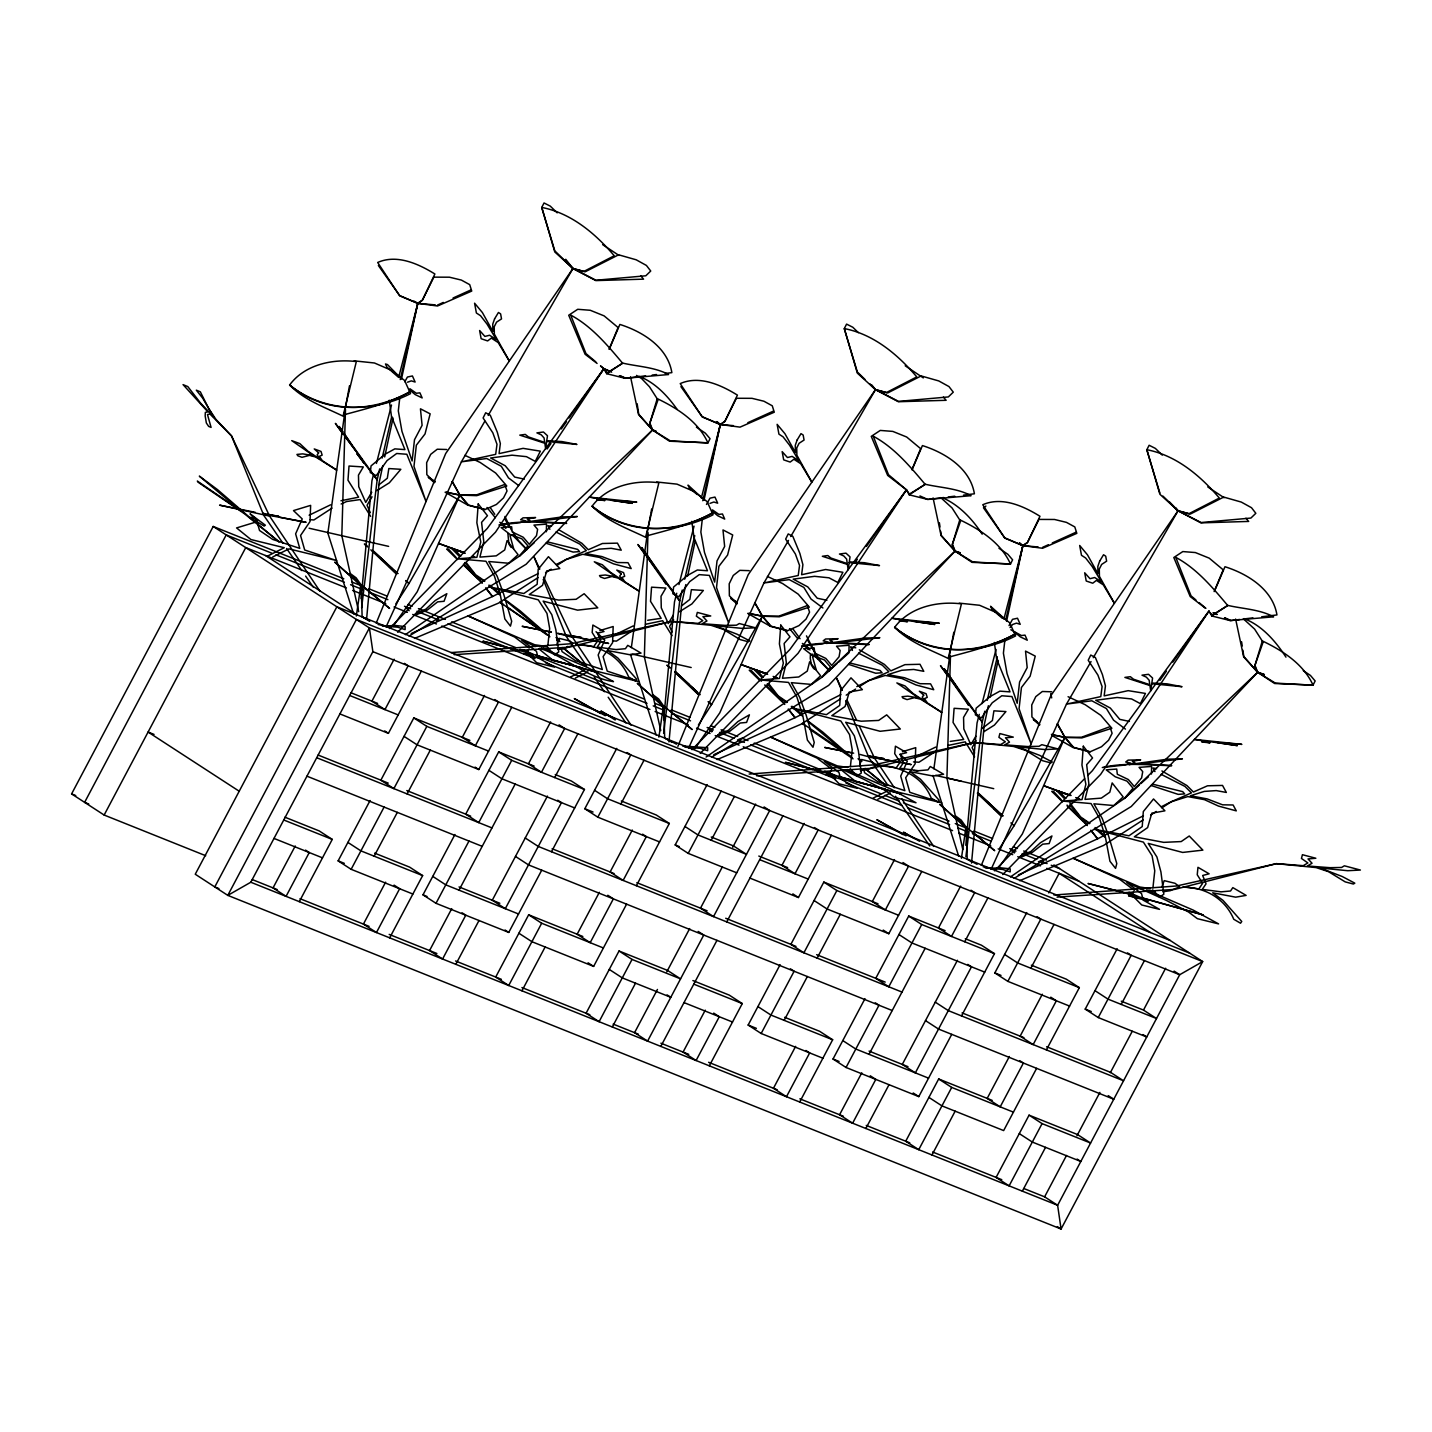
<?xml version="1.0" encoding="UTF-8"?>
<svg xmlns="http://www.w3.org/2000/svg" width="1432" height="1432" viewBox="0 0 1432 1432"><rect width="100%" height="100%" fill="white"/><g stroke="black" fill="none" stroke-linecap="round" stroke-linejoin="round"><path stroke-width="1.5" d="M546.38 531.737L546.523 524.13L533.993 525.079L537.609 529.357L536.517 535.604L529.249 544.303L523.253 537.269L512.226 531.97L511.636 526.779L501.128 527.585L510.132 534.494L521.928 538.862L527.925 545.896L519.315 556.189L405.399 634.627M1151.471 774.014L1151.614 766.424L1139.084 767.373L1142.718 771.633L1141.626 777.88L1134.341 786.58L1128.344 779.545L1117.318 774.247L1116.727 769.056L1106.22 769.861L1115.224 776.77L1127.02 781.138L1133.016 788.173L1124.406 798.465L1010.491 876.903M345.488 409.373L341.818 535.693L358.698 611.679M647.98 532.722L644.364 656.841L660.761 730.642M962.823 849.623L946.91 777.988L950.454 656.089M507.895 533.527L508.897 544.106L511.188 547.525M361.132 598.594L371.944 480.74L373.609 474.26M366.646 618.552L379.068 482.924L382.809 465.615M663.678 719.741L674.49 601.888L676.727 593.242M668.995 741.919L681.632 604.053L685.821 584.596M965.83 845.327L977.036 723.035L979.273 714.371M971.54 863.066L984.178 725.201L988.366 705.725M547.847 645.492L549.673 628.505L546.988 613.433L538.289 599.847L489.118 586.959L523.879 593.51L537.143 584.31L538.199 569.31L548.438 556.69L559.858 568.54L546.72 570.903L542.531 585.33L529.267 594.531L558.641 600.08L576.112 599.292L584.149 593.725L597.77 607.848L577.579 610.157L543.14 601.118L551.821 614.722L555.831 629.633L558.748 651.918L554.56 654.818L547.615 647.622M850.393 766.639L852.219 749.634L849.534 734.58L840.835 720.994L791.663 708.088L826.425 714.658L839.689 705.457L840.745 690.457L850.984 677.837L862.404 689.669L849.265 692.05L845.077 706.477L831.813 715.678L861.187 721.209L878.657 720.421L886.694 714.854L900.316 728.995L880.125 731.287L845.686 722.265L854.367 735.851L858.377 750.762L861.294 773.047L857.106 775.965L850.16 768.751M1152.939 887.768L1154.765 870.781L1152.08 855.727L1143.398 842.123L1094.209 829.235L1128.971 835.787L1142.235 826.586L1143.309 811.586L1153.53 798.967L1164.95 810.816L1151.811 813.179L1147.623 827.607L1134.359 836.807L1163.733 842.356L1181.203 841.568L1189.24 836.002L1202.862 850.125L1182.671 852.434L1148.231 843.394L1156.913 856.998L1160.922 871.909L1163.84 894.195L1159.652 897.094L1152.706 889.899M399.743 398.06L398.311 410.912L401.945 431.3L412.112 460.961L414.492 439.749L422.1 425.322L420.435 408.8L430.155 413.848L425.036 433.932L416.354 445.191L413.973 466.402L426.02 501.522L406.831 454.266L396.7 453.497L387.105 460.531L376.204 475.675L370.297 472.596L371.049 465.901L384.993 454.284L394.82 448.86L404.934 449.612L391.491 416.515L389.271 400.208M702.289 519.207L700.857 532.06L704.49 552.43L714.658 582.108L717.038 560.879L724.646 546.451L722.981 529.93L732.701 534.977L727.581 555.061L718.9 566.32L716.519 587.55L728.566 622.669L709.377 575.413L699.246 574.626L689.651 581.678L678.75 596.804L672.843 593.743L673.595 587.03L687.539 575.431L697.366 569.99L707.48 570.759L694.037 537.662L691.817 521.337M1004.852 640.337L1003.402 653.189L1007.036 673.577L1017.203 703.255L1019.584 682.026L1027.192 667.598L1025.527 651.077L1035.246 656.125L1030.127 676.208L1021.446 687.467L1019.065 708.697L1031.112 743.799L1011.923 696.561L1001.791 695.773L992.215 702.808L981.296 717.951L975.389 714.872L976.141 708.178L990.085 696.561L999.912 691.137L1010.025 691.889L996.6 658.81L994.363 642.485M361.616 607.812L377.171 479.81L379.677 468.908M663.625 733.381L679.717 600.957L682.223 590.056M965.902 856.73L982.263 722.086L984.769 711.203M345.255 409.355L327.856 533.116L353.615 613.952M631.333 647.622L647.479 532.722M933.879 768.769L949.72 656.071M356.335 615.993L360.9 584.829L389.611 608.403L360.864 584.542L356.12 577.83L350.214 573.498L359.289 583.898M658.881 737.14L663.446 705.958M961.427 858.269L965.991 827.105M650.504 515.198L646.351 537.573L646.691 535.89C669.424 529.679 692.945 524.166 713.53 512.334C674.597 534.279 627.646 535.604 592.168 506.14C606.649 521.212 627.216 528.354 645.599 537.286L658.881 482.727C634.859 479.756 607.007 485.878 592.043 506.284C626.643 533.868 674.615 534.619 713.064 514.768L707.175 501.665L693.983 491.462L677.014 484.141L656.679 481.993M349.498 385.763L343.805 416.426L344.145 414.743C366.878 408.532 390.399 403.019 410.984 391.187C372.051 413.132 325.1 414.457 289.622 384.993C304.586 364.695 332.385 358.644 356.335 361.58L343.054 416.157C324.652 407.207 304.103 400.065 289.622 384.993C324.044 412.846 372.105 413.436 410.519 393.621L404.63 380.518L391.437 370.333L374.468 362.994L354.134 360.846M650.898 513.121L651.667 508.969M953.819 632.192L948.897 658.702L949.237 657.019C971.97 650.808 995.491 645.313 1016.076 633.463C977.143 655.409 930.191 656.751 894.714 627.288C909.195 642.342 929.762 649.484 948.145 658.434L961.427 603.874C937.405 600.903 909.571 607.025 894.588 627.431C929.189 654.997 977.161 655.767 1015.61 635.898L1009.721 622.813L996.529 612.61L979.56 605.271L959.225 603.14M384.671 456.951L393.066 418.019M401.461 379.068L417.786 303.351L422.422 300.094L434.88 273.995C418.395 263.774 396.771 253.983 377.672 262.468L399.439 295.475L417.786 303.351L437.494 306L471.737 291.072L469.714 284.646L461.373 280.081L449.451 277.199L433.86 277.146L422.279 300.398L417.786 303.351L398.776 376.902M687.682 575.933L695.147 541.314M704.007 500.215L720.332 424.499L724.968 421.241L737.426 395.125C720.94 384.904 699.317 375.13 680.218 383.597L701.984 416.605L720.332 424.499L740.04 427.13L774.282 412.201L772.26 405.793L763.918 401.228L751.997 398.329L736.406 398.275L724.825 421.545L720.332 424.499L701.322 498.05M990.228 697.08L998.158 660.295M1006.553 621.363L1022.878 545.628L1027.514 542.388L1039.972 516.272C1023.486 506.051 1001.881 496.26 982.764 504.744L1004.53 537.752L1022.878 545.628L1042.586 548.277L1076.828 533.348L1074.806 526.922L1066.464 522.376L1054.543 519.476L1038.952 519.422L1027.37 542.692L1022.878 545.628L1003.868 619.179M382.183 458.025L391.706 416.64M400.244 379.605L417.786 303.351L414.063 301.114M684.729 579.172L694.753 535.604M702.79 500.735L720.332 424.499L717.02 421.599M987.274 700.302L997.316 656.733M1005.837 619.698L1022.878 545.628L1019.566 542.746M376.419 463.431L391.509 405.023M678.965 584.578L694.055 526.17M982.066 703.56L996.046 649.466M556.833 644.704L559.124 638.35L569.936 641.017L573.033 643.344M859.952 764.258L861.67 759.497L872.482 762.164L877.136 765.655M1161.925 886.981L1164.216 880.644L1175.028 883.293L1179.682 886.802L1170.159 890.722L1162.945 891.742M436.778 621.094L438.103 617.461M739.324 742.223L740.666 738.59L737.462 739.986M1041.87 863.371L1043.212 859.737L1038.397 861.813M376.186 623.171L445.674 453.568L572.943 268.5L583.898 271.4L614.238 255.773C595.408 233.505 571.135 213.1 541.797 207.443L554.793 251.978L572.943 268.5L595.819 280.6L643.559 279.15L640.838 275.946M677.891 746.376L748.22 574.697L875.489 389.629L886.444 392.529L916.784 376.902C897.953 354.635 873.681 334.229 844.343 328.59L857.338 373.125L875.489 389.629L898.365 401.73L946.122 400.298L943.384 397.076M981.278 865.447L1050.766 695.845L1178.053 510.777L1188.99 513.676L1219.33 498.05C1200.499 475.782 1176.227 455.376 1146.889 449.72L1159.884 494.255L1178.053 510.777L1200.911 522.877L1248.668 521.427L1245.929 518.223M609.065 349.319L618.105 327.552L604.125 315.881L590.27 310.279L577.722 309.294L568.719 315.237L585.115 354.277L597.09 363.442M912.435 468.479L920.651 448.681L906.671 437.011L892.816 431.408L880.268 430.423L871.265 436.366L887.661 475.406L906.474 489.833L909.392 494.076L925.233 484.428C910.054 466.42 894.302 447.518 873.252 436.223L888.502 474.726L906.474 489.833L909.213 494.828L927.668 499.428L971.093 495.687C957.274 488.187 940.377 487.757 925.179 484.231L909.213 494.828M1214.157 591.595L1223.197 569.829L1209.217 558.158L1195.362 552.555L1182.814 551.571L1173.81 557.513L1190.207 596.553L1205.601 608.349M609.441 348.764L619.877 324.438C642.682 331.651 667.724 347.224 671.859 372.642L665.307 373.448M911.987 469.893L922.423 445.585C945.227 452.798 970.269 468.371 974.404 493.789L963.485 495.132M1214.533 591.04L1224.969 566.732C1247.773 573.928 1272.815 589.519 1276.95 614.937L1261.664 616.798M386.014 627.037L461.408 461.82L484.839 421.223M688.559 748.166L763.954 582.949L788.495 540.419M991.105 869.313L1066.5 704.097L1091.041 661.566M205.707 855.71L104.142 815.041L71.6 793.901L213.207 526.457L343.787 578.743M104.142 815.041L245.749 547.597L346.401 587.908M1170.141 940.448L336.86 606.792L195.253 874.236L227.795 895.376L250.797 882.237L372.875 651.667L369.402 627.932L213.207 526.457M295.243 845.99L273.047 887.894L286.06 896.36L309.258 852.541L305.535 850.125M394.122 659.239L371.926 701.143L384.94 709.61L408.138 665.79L404.415 663.374M299.288 901.659L332.26 839.403L319.229 830.936L284.879 817.189M339.903 713.924L388.412 733.345L421.366 671.089M412.864 894.033L351.144 869.313L338.131 860.865L370.082 800.524M469.875 740.362L413.812 717.915L380.858 780.172L393.872 788.62L426.825 726.382L488.563 751.084M351.144 869.313L384.098 807.075M374.146 856.175L397.326 812.374M407.1 793.919L430.298 750.117M385.62 882.184L363.424 924.087L376.455 932.536L399.635 888.735L394.069 885.119M484.499 695.433L462.303 737.337L475.335 745.786L498.515 701.984L494.81 699.568M389.683 937.835L422.637 875.596L409.624 867.13L374.647 853.132M404.039 736.37L417.07 744.819L478.789 769.539L511.743 707.283M541.726 870.173L508.754 932.429L436.008 903.306L422.995 894.839L454.946 834.498M534.118 766.084L498.676 751.907L465.722 814.146L478.736 822.612L511.707 760.356L584.453 789.48L551.481 851.736M436.008 903.306L468.98 841.049M459.01 890.149L515.162 784.092M451.742 908.658L429.564 950.562L442.577 959.028L465.776 915.209L462.053 912.793M550.622 721.907L528.444 763.811L541.457 772.278L564.655 728.476L559.071 724.843M455.806 964.327L479.004 920.508M554.685 777.576L577.884 733.757M547.436 796.085L492.286 900.227L505.299 908.693L561.451 802.636L557.728 800.22M582.824 936.492L528.659 914.797L495.705 977.054L508.718 985.502L541.672 923.246L603.391 947.966M659.543 841.909L597.824 817.189L584.811 808.74L616.762 748.399M597.824 817.189L630.796 754.95L627.073 752.534M521.946 990.801L545.127 946.999M620.826 804.05L644.006 760.249M599.346 892.315L577.15 934.219L590.181 942.668L613.361 898.866L607.795 895.251M632.3 830.059L610.122 871.963L623.135 880.429L646.333 836.61L642.61 834.194M518.885 933.234L531.916 941.701L593.636 966.403L626.59 904.165M636.363 885.71L669.317 823.472L656.303 815.005L621.327 801.007M619.036 950.991L586.082 1013.229L599.095 1021.696L632.049 959.44L680.558 978.862L667.545 970.413L619.036 950.991L632.049 959.44M736.71 872.804L688.201 853.383L675.188 844.934L707.139 784.593M688.201 853.383L721.173 791.144M612.323 1026.995L635.522 983.175M711.203 840.244L734.401 796.425M657.449 989.44L634.573 1032.651L647.586 1041.118L703.756 935.06L698.172 931.427M666.811 971.773L689.687 928.562M722.337 866.915L700.499 908.157L713.512 916.605L769.664 810.548L764.079 806.932M732.737 847.279L755.613 804.068M660.814 1046.398L716.967 940.359M726.74 921.904L782.892 815.846M705.26 1010.169L683.082 1052.072L696.095 1060.521L719.294 1016.72L713.709 1013.104M804.14 823.418L781.962 865.322L794.975 873.771L818.173 829.969L814.45 827.553M709.323 1065.82L742.277 1003.581L729.264 995.115L692.891 980.562M749.938 878.102L798.43 897.524L831.383 835.268M822.899 1058.212L761.162 1033.492L748.148 1025.043L780.1 964.685M878.013 903.789L823.83 882.094L790.876 944.35L803.889 952.799L836.861 890.543L898.58 915.263M761.162 1033.492L794.134 971.236L790.41 968.82M784.163 1020.354L807.362 976.534M817.117 958.097L840.316 914.296M795.637 1046.362L773.459 1088.266L786.472 1096.715L809.671 1052.914L805.947 1050.497M894.517 859.612L872.339 901.516L885.352 909.964L908.55 866.163L902.966 862.547M799.7 1102.014L832.654 1039.757L819.641 1031.308L784.664 1017.311M814.074 900.531L827.087 908.998L888.807 933.718L921.778 871.462M951.743 1034.351L918.789 1096.608L846.043 1067.484L833.03 1059.018L864.982 998.677M945.084 930.639L908.711 916.068L875.758 978.324L888.771 986.791L921.725 924.535L994.47 953.658L961.516 1015.914M846.043 1067.484L878.997 1005.228L875.274 1002.812M869.027 1054.328L925.179 948.27M861.778 1072.837L839.582 1114.74L852.613 1123.207L875.793 1079.388L870.226 1075.772M960.657 886.086L938.461 927.99L951.492 936.456L974.673 892.637L970.968 890.221M865.841 1128.488L889.021 1084.686M964.721 941.737L987.901 897.936M957.453 960.263L902.303 1064.406L915.334 1072.872L971.487 966.815L967.764 964.398M992.179 1100.385L938.676 1078.976L905.722 1141.215L918.735 1149.681L951.707 1087.425L1013.426 1112.145M1069.579 1006.087L1007.859 981.368L994.828 972.919L1026.78 912.578M1048.797 892.924L1059.179 873.305L1150.308 932.501M1007.859 981.368L1040.813 919.129L1037.09 916.713M931.963 1154.98L955.162 1111.16M1030.843 968.229L1054.042 924.428M1009.363 1056.494L987.185 1098.398L1000.198 1106.847L1023.397 1063.045L1019.673 1060.629M1042.317 994.238L1020.139 1036.141L1033.152 1044.59L1056.351 1000.789L1050.766 997.173M1036.625 1068.344L1003.653 1130.582L941.934 1105.88L928.921 1097.413M1046.38 1049.889L1079.334 987.65L1066.321 979.184L1031.344 965.186M1029.071 1115.152L996.099 1177.408L1009.113 1185.875L1042.084 1123.619L1090.575 1143.04L1077.562 1134.574L1029.071 1115.152L1042.084 1123.619M1143.005 1034.566L1146.728 1036.983L1098.237 1017.561L1085.223 1009.113L1117.175 948.754M1098.237 1017.561L1131.191 955.305L1127.467 952.889M1022.341 1191.156L1045.539 1147.354M1121.22 1004.405L1144.419 960.603M1023.862 1188.524L1044.608 1196.83L1066.518 1155.445M1076.954 1135.737L1099.901 1092.383M1110.337 1072.675L1132.247 1031.308M1143.721 1009.632L1165.63 968.247M528.408 649.609L526.725 652.688L536.66 662.712L554.452 667.079L538.128 657.861L536.445 651.327L521.749 640.247L535.496 646.458M831.777 769.199L829.289 773.835L839.206 783.841L856.998 788.227L840.673 778.99L838.991 772.475L824.295 761.377L863.586 779.169L885.907 790.822L894.821 797.534L916.033 802.761L890.615 788.925L845.918 769.628M1133.5 891.885L1131.835 894.982L1141.752 904.988L1159.544 909.356L1143.219 900.137L1141.537 893.604L1126.841 882.524L1166.131 900.298L1188.453 911.951L1197.367 918.664L1218.578 923.891L1193.16 910.072L1146.423 889.881L1154.836 891.098M404.809 381.735L407.422 377.046L412.416 375.954L415.119 382.022L411.324 380.876L407.476 382.219M706.477 504.44L709.986 498.175L714.962 497.083L717.665 503.169L713.87 502.005L710.021 503.366M1009.023 625.587L1012.531 619.322L1017.508 618.23L1020.211 624.298L1016.416 623.153L1012.567 624.513L1010.025 627.574M999.751 847.995L1014.089 825.727L1064.943 737.373L1057.425 723.822M488.187 415.423L572.943 268.5L565.73 259.281M790.732 536.553L875.489 389.629L871.891 385.029M1093.278 657.7L1178.053 510.777L1175.636 507.698M371.765 492.25L365.733 502.399L358.734 486.701L358.465 475.12L363.316 466.939L349.014 466.027L347.976 480.185L358.627 497.173L340.977 500.752M372.051 496.815L367.022 505.281L370.351 512.71M673.308 615.08L668.297 623.547L661.28 607.848L661.011 596.267L665.862 588.069L651.56 587.174L650.522 601.315L661.172 618.32L647.658 620.271M673.595 619.644L669.567 626.41L672.055 631.995M975.854 736.227L970.842 744.676L963.826 728.995L963.557 717.396L968.408 709.216L954.106 708.303L953.068 722.462L963.718 739.467L950.204 741.418M976.141 740.792L972.113 747.558L974.619 753.125M395.858 603.857L408.997 583.451L459.851 495.096L452.333 481.528M698.404 725.004L711.543 704.598L762.397 616.225L754.879 602.675M609.942 371.3L603.928 368.686L495.508 532.167L397.684 632.264M691.996 749.67L789.82 649.573L906.474 489.833L798.054 653.296L700.23 753.411M1087.711 775.482L1092.365 770.72L1209.02 610.981L1100.599 774.443L1002.776 874.54M394.498 624.298L417.231 591.738L459.851 495.096L452.19 481.707M694.52 749.043L719.777 712.868L762.397 616.225L754.754 602.836M999.59 866.575L1022.323 834.015L1064.943 737.373L1057.299 723.983M547.078 449.022L550.962 443.544M561.29 428.938L566.463 421.635M569.041 417.983L603.928 368.686L611.643 372.177M854.797 562.848L857.392 559.196M866.432 546.433L906.474 489.833M1159.938 680.343L1166.4 671.214M1172.844 662.085L1209.02 610.981M600.67 365.948L603.928 368.686L487.274 528.444L389.45 628.541M994.542 870.817L1084.597 778.668M534.351 542.585L519.315 556.189L652.545 429.994L655.838 431.032M836.897 663.732L821.861 677.318L706.119 757.027M838.382 662.389L848.925 652.885L849.069 645.277L836.539 646.226L840.154 650.486L839.08 656.751L831.795 665.433L825.799 658.398L814.772 653.099L814.182 647.926L803.674 648.714L812.678 655.623L824.474 659.991L830.471 667.043L821.861 677.318L955.09 551.123L960.031 552.68M1139.442 784.879L1124.406 798.465L1257.636 672.27L1264.205 674.347M1140.928 783.537L1148.464 776.735M378.853 484.875L387.32 478.234L388.824 468.55L400.817 469.302L389.343 482.799L376.849 490.621M681.399 606.022L689.866 599.382L691.37 589.68L703.363 590.449L691.889 603.928L679.394 611.768M982.245 728.494L992.412 720.511L993.915 710.827L1005.908 711.579L994.434 725.075L983.73 731.788M566.696 647.21L567.895 646.333M985.914 506.069L983.462 507.787L1005.013 538.199L1022.878 545.628L1038.182 546.988M606.667 373.698L622.634 363.084C637.813 366.628 654.728 367.057 668.547 374.54L625.122 378.299L606.667 373.698L603.928 368.686L600.509 366.073M1211.776 615.975L1227.725 605.378C1242.922 608.904 1259.82 609.334 1273.639 616.816L1230.213 620.575L1211.776 615.975L1209.933 612.645M332.063 508.109L313.894 519.959L310.243 519.727M634.609 629.257L616.44 641.106L612.789 640.874M937.154 750.386L918.986 762.236L913.509 761.896M538.02 577.633L498.569 603.087L414.582 638.404M545.538 572.8L551.177 569.166M556.797 565.515L566.195 559.465L586.332 550.586L579.853 544.124L555.992 532.006M840.566 698.78L801.115 724.234L717.128 759.551M846.205 695.147L855.602 689.078M859.361 686.662L868.741 680.612L888.878 671.733L882.398 665.271L858.538 653.153M1143.112 819.927L1103.66 845.363L1019.691 880.68M1150.63 815.077L1156.268 811.443M1161.907 807.809L1171.287 801.741L1191.442 792.88L1184.944 786.419L1161.083 774.3M409.051 636.094L526.135 564.244L652.545 429.994L649.895 423.013L657.252 398.651C677.515 408.335 698.512 421.742 707.963 442.971L670.265 440.823L652.545 429.994L638.547 414.528L630.528 376.759M711.615 757.242L828.681 685.373L955.09 551.123L952.441 544.16L959.798 519.798C980.061 529.482 1001.058 542.889 1010.527 564.101L972.811 561.953L955.09 551.123L941.092 535.658L933.073 497.888M1014.16 878.371L1131.226 806.52L1257.636 672.27L1254.987 665.289L1262.344 640.945C1282.607 650.611 1303.603 664.036 1313.072 685.248L1275.357 683.1L1257.636 672.27L1243.638 656.805L1235.619 619.036M538.325 573.498L492.518 596.535L411.199 633.571M556.243 564.477L566.195 559.465L582.699 554.291L599.399 557.388L613.415 563.814L631.19 568.576L628.022 562.687L617.461 562.543L601.959 556.583L585.258 553.504L599.22 549.136L611.142 548.295L621.237 550.174L617.443 543.14L602.425 543.498L588.319 549.709L581.822 543.247L558.605 529.643M840.87 694.627L795.064 717.683L713.745 754.718M856.801 686.608L868.741 680.612L885.262 675.439L901.945 678.535L915.961 684.943L933.736 689.723L930.567 683.834L920.006 683.691L904.505 677.73L887.804 674.633L901.766 670.265L913.688 669.442L923.783 671.322L919.988 664.287L904.97 664.645L890.865 670.856L884.367 664.394L859.361 649.806M1143.416 815.775L1097.61 838.812L1018.331 874.934M1161.334 806.753L1171.287 801.741L1187.808 796.586L1204.491 799.665L1218.507 806.091L1236.281 810.87L1233.113 804.981L1222.552 804.82L1207.051 798.877L1190.368 795.78L1204.312 791.413L1216.233 790.589L1226.347 792.451L1222.534 785.434L1207.534 785.792L1193.411 792.003L1186.913 785.542L1161.907 770.953M268.088 555.813L284.27 547.722L250.904 539.524L236.584 527.925L257.044 521.696L259.532 530.484L272.778 539.452L299.753 548.367L295.619 533.85L302.224 518.939L293.488 510.598L310.637 505.371L310.028 521.534L300.559 535.496L304.694 550.013L336.61 560.574L288.978 548.868L272.778 556.941M570.634 676.942L585.026 669.764M873.18 798.089L887.572 790.894M575.324 678.088L587.925 671.805M877.87 799.235L890.471 792.952M309.133 515.216L330.613 504.798M611.679 636.363L633.159 625.945M914.225 757.51L935.705 747.074M437.458 305.088L443.311 302.438M453.067 298.017L470.627 290.07M341.156 503.992L346.616 501.522L360.13 499.571L370.655 516.379M747.808 422.691L773.191 411.217M645.528 624.298L662.676 620.718L672.02 635.647M1042.55 547.364L1048.403 544.715M1052.305 542.943L1075.736 532.346M948.073 745.446L965.222 741.848L974.566 756.794M747.665 613.379L770.505 626.357L787.582 630.653L798.949 625.623L806.055 619.072L809.563 612.144L807.344 605.557L779.062 616.064L762.397 616.225L749.777 613.791M1052.126 735.601L1073.051 747.486L1090.128 751.782L1101.494 746.752L1108.601 740.219L1112.109 733.291L1110.444 728.351M415.316 613.666L425.913 609.119L435.346 600.42L446.838 593.689L444.045 601.297L437.619 601.87L427.345 610.032L416.766 614.597M717.88 734.813L728.458 730.248L737.892 721.567L749.401 714.837L746.591 722.426L740.183 723.017L729.89 731.179L719.312 735.726M1020.425 855.942L1031.004 851.396L1040.438 842.714L1051.947 835.966L1049.137 843.573L1042.729 844.164L1032.436 852.308L1021.857 856.873M572.675 645.295L565.067 648.445L557.853 649.466M875.221 766.442L867.613 769.593L860.399 770.613M1109.889 726.704L1081.608 737.212L1064.943 737.373L1052.323 734.92M599.847 630.581L613.182 626.518L612.592 642.664L603.105 656.626L607.24 671.143L639.155 681.704L591.523 670.015M902.393 751.711L915.728 747.647L915.138 763.811L905.668 777.773L909.785 792.29L941.701 802.851L894.069 791.162M756.669 775.822L872.124 768.25L973.885 742.528L1013.534 746.448L1025.938 750.511L1042.657 760.732L1050.819 762.898L1052.269 762.021L1039.668 755.362L1017.436 746.824L1045.199 749.58L1057.854 748.918L1041.834 744.676L1039.023 746.323L1027.496 746.537L1004.852 744.837L1009.488 742.116L1005.479 737.802L1013.301 737.122L999.876 733.56L998.909 737.319L1005.336 741.794L1000.699 744.533L973.885 742.528L874.093 764.831C897.864 765.529 921.957 774.605 931.212 798.125L937.996 802.081L939.195 800.327L920.472 779.241L910.161 771.669L933.145 776.037L943.581 774.247L930.281 766.496L927.99 769.861L918.467 770.72L899.726 768.232L903.503 762.665L900.119 754.324L906.563 752.677L895.412 746.179L894.696 753.626L900.066 762.218L896.289 767.785L874.093 764.831L749.151 774.05M812.964 654.155L810.44 654.675L810.261 658.237L811.443 665.253L813.734 668.654L816.168 669.675L812.571 656.823L815.094 656.321L828.949 670.409M645.635 375.846L625.963 378.245L619.966 375.649M652.187 375.059L656.554 374.522M928.509 499.392L943.813 497.531M948.181 496.993L954.732 496.188M1239.808 619.465L1231.055 620.539L1225.058 617.926M1244.175 618.928L1252.911 617.872M499.052 525.007L519.798 522.752L525.616 520.836L520.639 519.709L523.02 517.847L535.586 517.543L527.245 518.993L529.804 520.389L523.987 522.304L562.311 516.898L577.293 516.54L536.266 521.409L566.678 523.36C544.59 523.199 521.803 519.601 499.41 525.043M801.598 646.154L822.344 643.899L828.161 641.983L823.185 640.838L825.566 638.994L838.132 638.69L829.79 640.122L832.35 641.518L826.533 643.433L864.856 638.045L879.857 637.688L838.83 642.538L869.224 644.507C847.135 644.346 824.349 640.748 801.956 646.172M1104.144 767.301L1124.89 765.028L1130.707 763.113L1125.731 761.985L1128.112 760.123L1140.678 759.819L1132.336 761.269L1134.896 762.665L1129.078 764.581L1167.402 759.193L1182.402 758.835L1141.376 763.686L1171.77 765.637C1148.965 765.297 1125.409 762.092 1102.318 767.534M451.062 652.58L571.547 643.702L671.34 621.381L698.154 623.385L702.79 620.665L696.364 616.172L697.33 612.413L710.755 615.975L702.933 616.655L706.943 620.969L702.307 623.69L724.95 625.39L736.478 625.193L739.288 623.529L755.308 627.771L742.653 628.433L714.89 625.695L737.122 634.233L749.724 640.892L748.256 641.751L740.111 639.585L723.393 629.382L710.988 625.301L671.34 621.381L569.578 647.103L454.123 654.675M1053.934 895.018L1176.639 885.978L1276.431 863.657L1303.245 865.662L1307.881 862.941L1301.455 858.448L1302.422 854.707L1315.847 858.251L1308.025 858.949L1312.034 863.245L1307.398 865.984L1330.042 867.685L1341.569 867.47L1344.38 865.805L1360.4 870.047L1347.745 870.71L1319.982 867.971L1342.214 876.509L1354.833 883.168L1353.365 884.027L1345.203 881.879L1328.484 871.658L1316.08 867.577L1276.431 863.657L1174.67 889.397L1057.013 897.112M446.659 449.505L437.261 449.218L430.71 454.338L426.647 462.679L426.825 474.69L434.791 482.405M749.205 570.652L739.807 570.348L733.256 575.467L729.192 583.826L729.371 595.837L737.337 603.534M1051.75 691.799L1042.353 691.495L1035.801 696.614L1031.738 704.956L1031.917 716.967L1039.883 724.682M618.141 500.717L636.775 502.095L589.34 497.119L603.731 499.643L596.697 499.714L604.93 500.556L601.619 499.893L605.145 499.41L632.282 503.348L612.144 500.287M920.687 621.864L939.32 623.242L891.885 618.248L906.277 620.772L899.242 620.862L907.476 621.703L904.165 621.04L907.691 620.557L934.827 624.477L914.69 621.416M435.274 304.891L417.786 303.351L399.922 295.923L378.37 265.511M680.916 386.64L702.468 417.052L720.332 424.499L733.452 425.644M575.986 644.293L593.725 646.638L597.52 641.071L592.15 632.479L592.866 625.032L604.018 631.53L597.574 633.195L600.957 641.536L597.162 647.085L615.921 649.573L625.444 648.714L627.735 645.349L641.035 653.099L630.599 654.889L607.615 650.54L617.926 658.093L636.649 679.18L635.45 680.934L628.666 676.996C619.859 655.48 598.558 644.615 575.933 644.525M1183.297 886.856L1198.835 888.914L1202.611 883.347L1197.242 874.755L1197.957 867.309L1209.109 873.806L1202.665 875.471L1206.048 883.812L1202.271 889.379L1221.013 891.85L1230.536 891.008L1232.827 887.625L1246.126 895.394L1235.691 897.166L1212.707 892.816L1223.017 900.388L1241.741 921.474L1240.542 923.228L1233.757 919.272C1225.166 898.777 1205.225 887.07 1183.208 887.231M543.444 647.908L549.745 648.821M547.382 646.584L534.763 644.758L468.031 615.921L514.535 636.972L529.231 648.07M847.816 767.427L837.308 765.905L770.577 737.068L817.081 758.119L830.148 767.982M1150.361 888.556L1139.854 887.035L1073.123 858.216L1119.627 879.266L1134.341 890.346M269.288 515.377L306.108 522.322L279.616 517.185M571.833 636.506L595.712 640.927M874.379 757.653L898.258 762.075M874.415 757.743L911.2 764.598L902.482 762.701M551.463 526.367L547.955 525.723L549.888 529.303M855.781 647.837L850.501 646.87L852.434 650.45M1156.573 768.662L1153.046 768L1154.98 771.58M378.048 624.513L386.658 626.124L394.23 625.372L405.131 626.59L405.095 629.615L397.613 627.162L382.326 626.053M682.742 746.054L707.677 747.719L707.641 750.744L700.159 748.31L684.872 747.182M983.14 866.79L991.749 868.418L999.321 867.649L1010.222 868.866L1010.187 871.891L1002.704 869.439L985.27 867.917M582.215 638.421L608.654 643.451L599.936 641.554M255.272 512.316L219.597 505.156L269.574 516.075L320.016 591.327M551.32 632.156L522.143 626.303L551.141 632.031M851.7 752.856L824.689 747.432L853.687 753.16M547.472 541.869L577.633 549.387L579.53 551.606L573.14 552.09L545.986 543.211M850.017 663.016L880.179 670.534L882.076 672.754L875.686 673.237L848.532 664.341M557.46 633.302L581.392 637.509L571.619 635.987L631.172 725.308M557.818 633.463L572.12 637.222L543.605 577.114M1152.563 784.145L1182.725 791.663L1184.622 793.883L1178.232 794.384L1151.077 785.488M860.005 754.449L874.666 758.351L894.356 787.725M524.345 479.147L514.679 477.071L505.21 465.74L490.639 457.989L512.029 455.179L526.457 456.665L535.282 461.373L540.347 451.152L523.074 448.359L499.07 453.604L500.359 443.562L497.316 432.267L490.281 415.226L485.681 412.774L483.103 417.983L492.823 432.822L496.993 444.296L495.687 454.338L461.408 461.82L486.719 458.508L501.29 466.259L508.467 477.876L518.653 485.555M826.89 600.294L817.225 598.218L807.755 586.887L793.185 579.137L814.575 576.326L829.003 577.812L837.827 582.502L842.893 572.299L825.62 569.506L801.616 574.733L802.904 564.691L799.862 553.396L792.827 536.373L788.227 533.921L785.649 539.112L795.369 553.969L799.539 565.443L798.233 575.485L763.954 582.949L789.265 579.638L803.835 587.406L811.013 599.024L822.899 607.973M1129.436 721.424L1119.77 719.365L1110.301 708.034L1095.731 700.266L1117.121 697.473L1131.566 698.941L1140.373 703.649L1145.439 693.428L1128.165 690.654L1104.162 695.88L1105.45 685.838L1102.407 674.544L1095.373 657.503L1090.772 655.05L1088.195 660.259L1097.914 675.098L1102.085 686.572L1100.778 696.614L1066.5 704.097L1091.811 700.785L1106.381 708.536L1113.559 720.153L1125.445 729.121M446.301 492.071L459.851 495.096L476.749 495.651L506.785 486.003L495.669 473.025L480.132 462.447L464.881 455.34M748.847 613.218L762.397 616.225L779.294 616.798L809.331 607.132L798.215 594.155L782.678 583.594L767.427 576.47M1051.392 734.365L1064.943 737.373L1081.84 737.928L1111.876 728.279L1100.761 715.302L1085.223 704.723L1068.075 696.722M309.097 528.229L388.627 546.38M631.798 653.977L691.191 667.527M946.91 777.988L954.106 779.617M954.786 779.778L961.302 781.263M914.189 770.523L917.661 771.311M935.651 775.41L993.736 788.656M831.008 773.799L785.434 762.343L831.741 774.193L835.733 776.341L826.013 774.64L841.497 779.348L845.972 779.813L838.311 776.484L900.674 793.811L837.237 776.019L824.689 771.293M580.569 667.33L553.45 660.671L539.13 649.054M885.191 788.978L855.996 781.818L841.676 770.201M467.96 505.21L459.851 495.096L468.533 505.031L484.947 509.595L496.403 504.476L503.509 497.942L507.017 491.015L504.798 484.428L476.516 494.917L459.851 495.096L445.119 492.232L467.96 505.21L485.036 509.506M517.185 650.289L482.888 641.196L529.196 653.064L533.187 655.212L523.468 653.511L538.951 658.201L543.426 658.684L535.765 655.337L598.128 672.664L534.691 654.872L523.754 650.11L528.462 652.652M787.493 630.742L771.078 626.178L762.397 616.225L770.505 626.357M1090.038 751.889L1073.624 747.325L1064.943 737.373L1073.051 747.486M1010.831 629.758L1021.428 635.54L1025.008 635.128L1027.263 640.211L1020.318 636.864L1014.303 631.87M457.184 550.192L464.362 552.627M759.748 671.34L766.908 673.774M1062.293 792.469L1071.118 795.494M638.851 376.294C654.782 382.183 667.473 395.733 677.139 409.391M943.455 498.139C959.583 505.442 972.632 519.404 982.191 534.19M1243.943 618.588C1261.968 625.39 1275.661 641.285 1285.972 657.145M463.843 552.501L438.55 543.408L464.72 553.146M766.389 673.649L741.096 664.555L767.266 674.275M1068.934 794.796L1043.642 785.685L1069.811 795.422M773.137 676.423L777.2 677.891L775.285 677.085M1075.683 797.57L1079.746 799.038L1077.831 798.215M465.078 553.2L451.921 548.349M767.624 674.329L754.467 669.496M1070.169 795.476L1057.013 790.625M655.91 431.265L652.545 429.994L638.744 414.26L637.15 403.717M960.156 553.056L955.09 551.123L941.289 535.407L940.645 531.183M1264.384 674.83L1257.636 672.27L1243.835 656.554L1242.887 650.217M352.075 582.072L362.439 586.207M368.668 588.713L387.32 596.177M408.048 604.483L412.201 606.13M418.413 608.618L445.37 619.412M451.581 621.9L515.842 647.64M519.977 649.287L528.283 652.616M536.57 655.928L644.346 699.085M654.71 703.237L665.075 707.39M671.304 709.878L689.956 717.342M710.684 725.648L714.837 727.313M721.048 729.801L737.623 736.442M741.776 738.107L747.987 740.595M754.217 743.083L820.536 769.646M839.206 777.111L880.662 793.704M884.797 795.369L899.314 801.168M903.449 802.833L949.058 821.091M955.269 823.579L967.71 828.573M973.939 831.061L992.591 838.525M1013.319 846.831L1017.454 848.478M1023.683 850.984L1046.488 860.113M271.829 553.182L226.22 534.924L84.613 802.368L88.766 804.014M275.964 554.828L344.378 582.215M350.589 584.721L363.03 589.698M369.241 592.186L387.893 599.65M404.486 606.291L410.698 608.779M416.927 611.267L439.731 620.396M448.019 623.726L535.067 658.577M545.431 662.73L647.013 703.398M653.225 705.887L663.589 710.039M671.877 713.351L690.528 720.833M707.122 727.474L713.333 729.962M719.562 732.45L734.061 738.25M740.29 740.738L744.425 742.403M750.654 744.891L812.839 769.79M816.974 771.454L835.626 778.918M845.99 783.071L901.963 805.482M908.174 807.97L949.631 824.581M957.936 827.893L968.301 832.046M972.435 833.71L991.087 841.175M1009.757 848.639L1015.968 851.127M1022.179 853.615L1036.696 859.433M1040.849 861.097L1047.061 863.586M1051.213 865.232L1059.501 868.562M352.612 590.396L385.763 603.66M394.051 606.989L407.422 612.341M412.702 614.453L436.456 623.958M441.718 626.07L649.949 709.449M655.14 711.525L688.291 724.789M696.578 728.118L710.057 733.506M715.23 735.583L739.073 745.123M743.226 746.788L952.584 830.614M958.796 833.102L990.801 845.918M998.176 848.872L1012.692 854.689M1017.74 856.712L1040.527 865.841M1046.756 868.329L1079.03 881.253M1189.67 953.121L356.389 619.483L214.782 886.927L218.935 888.592M372.875 651.667L1179.699 974.727L1202.683 961.588L1053.916 864.928M350.804 692.694L377.601 703.416M555.258 774.551L571.422 781.031L584.453 789.48M711.221 837.004L733.452 845.9L746.466 854.367L697.975 834.946L684.961 826.479M758.799 856.05L787.618 867.595M965.293 938.73L981.457 945.209L994.47 953.658M1121.256 1001.183L1143.488 1010.079L1156.501 1018.528L1107.992 999.124L1094.979 990.658M349.676 695.487L398.168 714.908M669.317 823.472L607.598 798.752L594.584 790.303M759.694 859.665L808.203 879.069M1079.334 987.65L1017.615 962.931L1004.602 954.464M584.811 808.74L593.045 812.034M675.188 844.934L679.233 846.545M994.828 972.919L1001.004 975.389M1085.223 1009.113L1091.274 1011.529M574.68 807.934L501.934 778.793L488.921 770.344M984.715 972.113L911.951 942.972L898.938 934.523M318.137 755.058L388.233 783.125M406.795 790.553L470.698 816.15M552.108 848.746L614.113 873.574M636.846 882.667L707.104 910.806M725.702 918.252L795.977 946.391M816.634 954.661L885.191 982.101M962.071 1012.889L1023.934 1037.663M1046.613 1046.738L1110.516 1072.335L1123.547 1080.784L948.288 1010.616L935.275 1002.149M316.723 757.725L491.964 827.911M901.999 992.072L538.253 846.437L525.24 837.988M306.949 776.18L482.208 846.348M892.226 1010.527L528.498 864.892L515.484 856.425M154.047 734.419L148.087 732.038L239.216 791.234M459.028 886.927L499.84 903.252M869.063 1051.088L907.977 1066.679M283.751 819.981L332.26 839.403M422.637 875.596L360.918 850.877L347.887 842.41M518.527 913.992L445.782 884.851L432.768 876.402M693.786 984.16L742.277 1003.581M832.654 1039.757L770.935 1015.055L757.922 1006.589M928.545 1078.153L855.799 1049.029L842.786 1040.581M338.131 860.865L344.306 863.335M422.995 894.839L427.04 896.468M748.148 1025.043L756.382 1028.337M833.03 1059.018L839.08 1061.452M273.995 838.418L322.486 857.84M684.013 1002.597L732.504 1022.018M71.6 793.901L75.753 795.566M252.3 879.588L277.181 889.558M300.004 898.687L369.098 926.361M389.182 934.398L436.885 953.497M455.555 960.979L501.361 979.309M521.928 987.543L589.859 1014.751M613.182 1024.095L638.35 1034.173M660.886 1043.194L688.738 1054.346M708.607 1062.293L777.236 1089.77M799.862 1098.827L843.412 1116.28M866.235 1125.409L909.785 1142.843M932.608 1151.99L1001.774 1179.682M250.797 882.237L1057.621 1205.279L1061.076 1229.032L227.795 895.376L369.402 627.932L1202.683 961.588L1061.076 1229.032L1057.353 1226.615M870.728 756.705L868.222 755.649L883.938 758.638L874.164 757.134L874.666 758.351L859.468 726.31M265.636 514.428L263.13 513.372L278.846 516.361L269.073 514.84L269.574 516.075L231.554 435.937L216.017 419.469L208.768 408.675L200.337 391.831L196.327 390.166L202.753 398.257L213.619 416.927L200.498 403.001L187.825 386.604L183.045 384.617L207.873 411.879L205.349 412.38L205.17 415.96L206.351 422.977L208.642 426.378L211.077 427.398L207.479 414.546L210.003 414.045L231.554 435.937L263.774 515.377L282.784 542.979M472.721 555.938L474.636 556.762M541.332 647.604L588.069 667.795L613.487 681.614C586.028 677.658 565.747 656.536 539.434 648.248M1217.039 614.453L1213.029 612.717L1216.735 614.471M1224.432 617.962L1230.213 620.575M919.953 495.937L927.668 499.428M619.34 375.667L625.122 378.299M556.726 639.961L559.93 641.643M957.328 819.802L939.839 804.408L964.649 826.676L966.367 829.844L967.227 859.093L977.054 864.302M654.782 698.673L637.294 683.261L662.103 705.529L663.804 708.697L664.681 737.945L676.477 744.192M352.236 577.526L334.748 562.114L359.539 584.381L361.258 587.567L362.135 616.798L369.993 620.969M903.162 834.641L876.849 819.713L906.044 835.805M600.617 713.512L574.304 698.583L605.288 715.696M914.422 838.579L903.485 832.189L919.577 841.264M1207.767 486.916L1224.091 497.727M905.203 365.786L923.3 377.905M602.657 244.639L619 255.451M967.227 859.093L972.561 862.261M664.681 737.945L671.787 742.17M362.135 616.798L369.241 621.023M1019.154 543.408L1022.878 545.628M716.609 422.261L720.332 424.499M1036.84 721.656L1033.313 719.49L1039.453 724.968M736.066 601.583L730.768 598.361L736.907 603.821M435.292 481.528L428.204 477.214L434.361 482.673M1243.298 618.749L1254.593 629.078L1263.06 642.252L1254.665 666.131L1257.636 672.27L1274.641 683.512L1313.054 685.087L1315.149 680.97L1310.441 675.439L1303.281 670.623M940.752 497.602L952.047 507.948L960.514 521.123L952.119 545.001L955.09 551.123L972.077 562.364L1010.509 563.94L1012.603 559.84L1007.895 554.309L998.963 548.277M636.506 375.417L641.608 378.549L649.502 386.801L657.968 399.976L649.573 423.854L652.545 429.994L669.532 441.217L707.963 442.792L710.057 438.693L705.332 433.162L696.417 427.148M1014.858 852.38L1011.153 850.017L1014.268 853.007M712.313 731.251L708.607 728.87L711.722 731.877M1174.115 971.111L1179.699 974.727L1057.621 1205.279L1044.608 1196.83M908.711 916.068L921.725 924.535M823.83 882.094L836.861 890.543M883.24 930.084L888.807 933.718M1108.189 1095.605L1113.774 1099.239L938.515 1029.053L925.502 1020.604M792.845 893.89L798.43 897.524M265.582 555.544L356.711 614.74M498.676 751.907L511.707 760.356M413.812 717.915L426.825 726.382M475.066 767.122L478.789 769.539M1077.097 1159.061L1080.82 1161.477L1032.311 1142.056L1019.298 1133.607M938.676 1078.976L951.707 1087.425M384.689 730.929L388.412 733.345M913.204 1092.974L918.789 1096.608M667.061 994.882L670.785 997.298L622.293 977.895L609.28 969.428M528.659 914.797L541.672 923.246M588.051 962.787L593.636 966.403M505.048 930.012L508.754 932.429M503.491 604.572L499.875 602.21L547.042 634.931M507.107 606.935L542.961 631.602L504.905 599.954M615.42 719.061L600.939 711.042L615.187 719.992M712.456 509.882L718.882 514.392L722.462 513.981L724.717 519.082L717.754 515.735L711.74 510.723M409.91 388.734L416.336 393.263L419.916 392.851L422.171 397.935L415.208 394.588L409.194 389.576M807.738 720.869L822.648 731.967L852.416 757.94M858.556 758.638L861.939 761.162M809.581 729.228L853.042 758.87M505.192 599.722L520.102 610.82L549.87 636.793M556.01 637.509L559.393 640.032M669.89 667.455L666.918 665.146L670.14 668.064M367.344 546.308L364.372 544.017L367.594 546.917M1089.913 823.364L1080.677 816.974L1069.865 803.03M787.367 702.217L778.131 695.827L768.68 683.637M484.822 581.07L475.585 574.68L466.134 562.49M697.223 494.523L689.418 488.205L688.04 485.108L701.752 497.656M1089.269 823.704L1082.198 818.925L1087.336 825.566M786.723 702.575L779.652 697.796L784.79 704.419M865.107 768.68L885.799 785.524M484.177 581.428L477.107 576.649L482.244 583.272M562.561 647.55L584.972 665.773M278.971 541.833L244.496 513.784L198.278 482.333L197.33 481.08L240.415 510.472L199.316 476.122L217.557 489.672L253.983 521.141L250.958 517.149L257.384 520.496L250.063 513.837L265.35 525.204L264.15 526.081L255.236 520.675L258.261 524.667L278.971 541.743M972.328 831.813L994.703 850.697L965.956 826.837L961.212 820.124L955.305 815.775L964.38 826.175M865.089 768.375L885.782 785.452M669.782 710.684L692.157 729.55L663.41 705.69L658.666 698.977L652.759 694.627L661.835 705.045M564.262 648.66L584.972 665.737M1095.05 827.535L1103.535 834.57M792.505 706.406L800.989 713.422M489.959 585.258L498.443 592.293M1195.953 599.99L1191.048 595.855L1175.797 557.37C1196.848 568.647 1212.6 587.55 1227.779 605.575L1211.937 615.223L1209.986 612.395M1199.228 602.729L1205.762 608.224M595.766 361.831L585.957 353.579L570.706 315.076C591.756 326.371 607.508 345.273 622.687 363.298L606.846 372.947L603.928 368.686M1067.234 806.091L1085.188 823.454M764.67 684.961L782.642 702.307M463.7 565.192L480.096 581.159M979.148 795.046L999.751 814.665L1001.272 815.846L993.808 808.257L1002.758 815.775M676.602 673.899L697.205 693.535L698.727 694.699L691.262 687.109L700.212 694.645M397.666 573.498L388.716 565.962L396.181 573.57L394.659 572.388L370.834 549.834M405.757 580.604L408.997 583.451L405.829 580.64M1095.426 828.824L1104.663 837.004M997.567 811.121L977.358 793.149M1002.973 815.9L977.77 792.702L991.678 805.572M1010.92 822.917L1014.089 825.727M791.323 706.334L802.117 715.857M695.021 689.991L674.812 672.002M488.777 585.187L499.571 594.727M392.475 568.844L372.266 550.855M397.863 573.606L372.678 550.425L386.586 563.295M807.451 721.102L845.507 752.749L802.421 723.357L803.388 724.61M858.09 758.781L861.008 761.448M1067.055 805.088L1083.272 821.073L1069.883 804.802M761.502 681.185L750.905 670.14L749.24 670.23L759.998 680.701M766.013 685.319L780.726 699.926L767.337 683.673M463.467 564.172L478.181 578.779L464.791 562.525M697.241 691.942L675.224 671.554L689.132 684.442M900.048 754.27L907.315 761.215L900.71 776.126L904.845 790.661L877.87 781.729L864.624 772.761L863.639 769.253M596.034 631.727L604.769 640.068L598.164 654.997L602.299 669.514L575.324 660.582L562.078 651.614L561.093 648.105M406.062 607.723L409.176 610.73M1162.283 455.143L1155.356 448.395L1149.126 445.262L1146.799 449.827L1159.902 493.127M1162.927 496.081L1178.053 510.777L1201.108 522.537L1250.888 518.062L1255.828 513.3L1251.514 507.716L1241.293 502.077L1223.716 497.083L1190.207 514.106L1178.053 510.777L1169.622 502.005M858.341 332.654L852.81 327.248L846.581 324.115L844.254 328.68L857.356 371.998L864.91 379.337M870.96 385.226L875.489 389.629L898.562 401.39L948.342 396.933L953.282 392.153L948.968 386.568L938.748 380.93L921.17 375.936L887.661 392.959L875.489 389.629L869.886 383.794M557.191 212.849L550.264 206.119L544.035 202.968L541.708 207.55L554.811 250.851L572.943 268.5L596.016 280.242L645.796 275.785L650.737 271.024L646.405 265.439L636.202 259.801L618.624 254.806L585.115 271.811L572.943 268.5L564.53 259.729M1062.544 801.848L1051.786 791.377L1053.451 791.287L1061.04 799.575M457.452 559.572L446.695 549.082L448.359 548.993L455.949 557.299M1064.101 798.268L1057.031 791.091L1059.018 790.983L1065.802 798.519M761.555 677.121L754.485 669.943L756.472 669.854L763.256 677.372M459.01 555.992L451.921 548.814L453.926 548.707L460.71 556.243M802.385 643.433L808.436 649.555M499.84 522.286L505.89 528.426M526.403 549.262L512.549 535.174L510.025 535.675L513.623 548.545M1002.4 618.356L991.964 609.352L990.586 606.255L1003.062 617.425M398.633 377.421L386.873 367.075L385.494 363.979L387.463 364.569L400.441 377.869M805.59 645.277L809.957 649.931M814.343 654.567L818.71 659.203L807.845 640.534M829.593 670.749L821.127 661.763L813.859 650.951M503.044 524.148L505.961 527.245M513.247 534.977L516.164 538.056L513.748 534.458M527.048 549.602L518.581 540.616L512.531 531.612M800.058 638.708L792.916 628.899M789.533 628.594L797.857 638.815M486.987 507.465L495.311 517.686M1090.719 830.274L1097.61 838.812L1091.184 830.524M788.173 709.144L795.064 717.683L788.638 709.395M485.627 587.997L492.518 596.535L486.092 588.248M946.874 674.06L940.466 665.647L946.928 674.758M949.756 678.356L968.569 705.206L966.385 701.107L982.263 722.086L944.189 668.672L947.948 673.792M647.21 557.227L666.023 584.059L663.839 579.978L679.717 600.957L641.625 547.543L645.402 552.645M344.665 436.08L361.759 458.992M948.127 675.761L960.657 692.766M658.111 571.619L637.92 544.5L645.671 555.437M355.566 450.471L335.374 423.371L343.125 434.29M342.857 431.497L339.08 426.396L342.606 431.659M872.661 763.167L868.866 757.653L845.739 700.624M875.203 766.854L887.894 785.255M895.501 796.282L929.744 845.972M586.601 665.952L566.32 636.506L543.193 579.495M594.208 676.996L604.358 691.71M608.17 697.223L625.927 722.981M286.597 548.492L301.812 570.562M305.625 576.094L313.232 587.12M344.969 435.167L377.171 479.81L356.962 453.765L364.211 463.359L361.294 458.831M956.63 686.895L948.933 675.17M654.084 565.747L646.387 554.041M351.538 444.618L343.841 432.894M901.73 798.734L933.718 846.437M490.37 507.751L494.756 514.285M806.467 635.862L813.304 649.358M504.959 516.451L511.313 529.822M842.356 690.242L836.664 678.231L841.604 690.439M847.118 700.266L856.622 720.296M539.81 569.113L534.1 557.084L539.058 569.31M505.299 519.404L508.915 527.262M932.948 775.392L958.706 856.229M630.402 654.245L656.16 735.081M1050.766 693.553L1051.697 697.903M1241.598 641.787L1242.242 646.011M939.374 522.752L940.019 526.976M478.216 503.939L476.856 522.752L480.776 541.994L476.892 557.334L457.578 558.82L485.985 561.272L494.38 576.004L500.198 594.244L504.852 618.964L510.454 626.106L511.689 621.255L503.599 593.94L497.173 576.255L488.795 561.523L508.682 563.241L518.08 554.667L507.071 540.652L504.708 549.942L496.224 555.849L479.899 557.102L483.783 541.761L481.582 522.376L487.453 515.681L478.216 503.939M780.762 625.086L779.402 643.899L783.34 663.123L779.438 678.464L760.123 679.967L788.531 682.42L796.926 697.133L802.743 715.391L807.397 740.111L813 747.253L814.235 742.403L806.144 715.087L799.718 697.384L791.341 682.67L811.228 684.389L820.625 675.797L809.617 661.799L807.272 671.089L798.77 676.978L782.445 678.249L786.329 662.909L784.127 643.505L789.999 636.828L780.762 625.086M1083.308 746.215L1081.948 765.028L1085.886 784.271L1082.001 799.611L1062.669 801.097L1091.077 803.567L1099.472 818.281L1105.289 836.539L1109.943 861.259L1115.564 868.383L1116.781 863.55L1108.69 836.234L1102.264 818.531L1093.887 803.8L1113.774 805.536L1123.171 796.944L1112.163 782.928L1109.818 792.218L1101.315 798.125L1084.991 799.378L1088.875 784.038L1086.673 764.652L1092.544 757.976L1083.308 746.215M546.648 441.432L545.61 448.574L544.84 443.258L519.798 435.131L525.275 434.415L528.426 436.921L544.715 442.434L544.071 437.959L541.278 434.845L536.91 432.876L543.444 432.017L547.489 435.74L546.755 440.734L561.899 441.557L576.953 444.439L546.648 441.432M849.194 562.579L848.156 569.703L847.386 564.405L822.344 556.278L827.821 555.544L830.972 558.068L847.261 563.582L846.616 559.089L843.824 555.992L839.456 554.023L845.99 553.164L850.035 556.887L849.301 561.881L864.445 562.704L879.499 565.586L849.194 562.579M1151.74 683.726L1150.702 690.851L1149.932 685.534L1124.89 677.408L1130.367 676.692L1133.517 679.216L1149.807 684.711L1149.162 680.236L1146.37 677.139L1142.002 675.17L1148.536 674.311L1152.581 678.034L1151.847 683.028L1166.991 683.834L1182.044 686.716L1151.74 683.726M494.577 318.871L492.733 324.151L492.877 331.418L482.387 312.552L474.583 303.19L476.391 312.999L480.525 315.702L487.023 324.08L496.439 339.688L489.601 335.249L484.893 336.413L479.613 330.506L481.134 338.722L487.632 340.923L491.337 338.113L498.175 342.552L509.309 361.025L494.344 334.086L494.201 326.8L496.564 322.146L501.522 318.889L500.609 313.877L498.443 312.48L494.577 318.871M797.123 440.018L795.279 445.298L795.422 452.566L784.933 433.699L777.129 424.337L778.936 434.147L783.071 436.832L789.569 445.209L798.984 460.835L792.147 456.396L787.439 457.542L782.158 451.635L783.68 459.869L790.178 462.071L793.883 459.26L800.721 463.7L811.855 482.172L796.89 455.233L796.747 447.947L799.11 443.276L804.068 440.036L803.155 435.024L800.989 433.627L797.123 440.018M1099.669 561.147L1097.825 566.428L1097.968 573.713L1087.479 554.846L1079.674 545.467L1081.482 555.294L1085.617 557.979L1092.115 566.356L1101.53 581.965L1094.71 577.526L1089.985 578.689L1084.704 572.782L1086.226 581.016L1092.723 583.218L1096.429 580.39L1103.266 584.829L1114.4 603.302L1099.436 576.362L1099.293 569.077L1101.656 564.423L1106.632 561.165L1105.701 556.171L1103.535 554.757L1099.669 561.147M318.638 452.816L317.134 454.893L320.124 459.225L307.987 451.241L299.825 443.616L291.734 440.626L313.536 455.698L302.761 453.872L296.925 454.427L297.874 455.788L301.991 457.309L309.491 455.376L315.631 456.987L336.699 470.126L322.343 460.692L319.354 456.361L322.146 455.125L321.019 451.438L314.235 448.932L318.638 452.816M621.184 573.946L619.68 576.04L622.669 580.354L610.533 572.37L602.371 564.763L594.28 561.774L616.1 576.845L605.306 575.002L599.489 575.575L600.42 576.935L604.537 578.456L612.037 576.505L618.177 578.134L639.245 591.273L624.889 581.822L621.9 577.49L624.692 576.273L623.564 572.585L616.78 570.079L621.184 573.946M923.729 695.093L922.226 697.169L925.215 701.501L913.079 693.518L904.917 685.892L896.844 682.921L918.646 697.975L907.852 696.149L902.035 696.704L902.966 698.082L907.082 699.604L914.583 697.653L920.722 699.281L941.808 712.42L927.435 702.969L924.446 698.637L927.238 697.402L926.11 693.715L919.326 691.226L923.729 695.093M1203.363 741.687L1201.788 741.991L1210.022 742.832L1206.711 742.17L1210.237 741.687L1237.373 745.625L1217.236 742.564L1241.866 744.372L1194.431 739.395L1208.823 741.919L1203.363 741.687M1138.279 897.488L1128.559 895.788L1148.518 900.961L1140.857 897.631L1203.22 914.941L1139.783 897.148L1128.846 892.387L1133.553 894.946L1087.998 883.49L1134.287 895.34L1138.279 897.488M711.543 704.598L708.303 701.752L711.543 704.598"/></g></svg>
